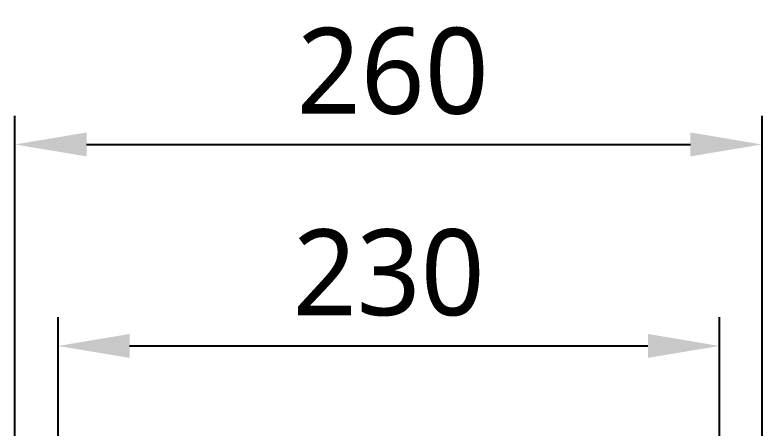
# Model space of a CAD drawing. Header units: millimetres. Extents: x 5828 to 6704, y 123 to 421.
# Drawn here: x 6457.26 to 6470.3, y 282.79 to 290 of the extents above; entities that cross this region are included whole.
import ezdxf

# ---------------------------------------------------------------- set-up
doc = ezdxf.new("R2010")
doc.units = ezdxf.units.MM
doc.layers.add('尺寸标注', color=7, linetype='Continuous')
doc.styles.add('微软雅黑', font='msyh.ttc', dxfattribs={"height": 1.5})
doc.dimstyles.new('尺寸标注_1_20比例', dxfattribs={"dimtxt": 1.5, "dimasz": 1.25, "dimexe": 0.5, "dimexo": 0.4, "dimgap": 0.5, "dimtad": 1, "dimdec": 1, "dimlfac": 20, "dimdsep": 46, "dimtxsty": '微软雅黑', "dimcen": 0.09, "dimadec": 0, "dimazin": 0, "dimtp": 0.01, "dimtm": 0.01, "dimtfac": 1, "dimtdec": 1, "dimtofl": 0, "dimtmove": 0, "dimatfit": 3, "dimfxl": 1, "dimtolj": 1, "dimarcsym": 0})

# ---------------------------------------------------------------- blocks, each defined once
blk = doc.blocks.new('*D1111')
at = {"layer": 'Defpoints', "color": 0}
for p in [(6469.557, 284.223), (6469.557, 273.35), (6458.008, 273.142)]:
    blk.add_point(p, dxfattribs=at)
at = {"layer": '尺寸标注', "color": 0, "lineweight": -2}
for p, q in [((6458.008, 273.542), (6458.008, 284.723)), ((6469.557, 273.75), (6469.557, 284.723)), ((6459.258, 284.223), (6468.307, 284.223))]:
    blk.add_line(p, q, dxfattribs=at)
at = {"layer": '尺寸标注', "color": 0}
for points in [[(6459.258, 284.432), (6459.258, 284.015), (6458.008, 284.223)], [(6468.307, 284.015), (6468.307, 284.432), (6469.557, 284.223)]]:
    blk.add_solid(points, dxfattribs=at)
at = {"layer": '尺寸标注', "color": 0, "insert": (6463.782, 285.498), "char_height": 1.5, "attachment_point": 5, "style": '微软雅黑'}
blk.add_mtext('\\A1;\\A1;230', dxfattribs=at)
blk = doc.blocks.new('*D1112')
at = {"layer": 'Defpoints', "color": 0}
for p in [(6470.301, 287.739), (6457.256, 253.336), (6470.301, 253.335)]:
    blk.add_point(p, dxfattribs=at)
at = {"layer": '尺寸标注', "color": 0, "lineweight": -2}
for p, q in [((6457.256, 253.736), (6457.256, 288.239)), ((6470.301, 253.735), (6470.301, 288.239)), ((6458.506, 287.739), (6469.051, 287.739))]:
    blk.add_line(p, q, dxfattribs=at)
at = {"layer": '尺寸标注', "color": 0}
for points in [[(6458.506, 287.948), (6458.506, 287.531), (6457.256, 287.739)], [(6469.051, 287.531), (6469.051, 287.948), (6470.301, 287.739)]]:
    blk.add_solid(points, dxfattribs=at)
at = {"layer": '尺寸标注', "color": 0, "insert": (6463.853, 289.014), "char_height": 1.5, "attachment_point": 5, "style": '微软雅黑'}
blk.add_mtext('\\A1;\\A1;260', dxfattribs=at)

msp = doc.modelspace()

# ---------------------------------------------------------------- dimensions: what is measured, and where the dimension line sits
at = {"layer": '尺寸标注'}
dim = msp.add_linear_dim(base=(6470.3007, 287.7393), p1=(6457.2558, 253.3357), p2=(6470.3007, 253.3351), text='\\A1;260', dimstyle='尺寸标注_1_20比例', override={"dimtxsty": '微软雅黑'}, dxfattribs=at)
dim.commit()
dim.dimension.update_dxf_attribs({"geometry": '*D1112', "text_midpoint": (6463.8528, 287.7393), "dimtype": 160})
dim = msp.add_linear_dim(base=(6469.5568, 284.2232), p1=(6458.0079, 273.142), p2=(6469.5568, 273.3504), text='\\A1;230', dimstyle='尺寸标注_1_20比例', override={"dimtxsty": '微软雅黑'}, dxfattribs=at)
dim.commit()
dim.dimension.update_dxf_attribs({"geometry": '*D1111', "text_midpoint": (6463.7824, 285.4984)})

doc.saveas('drawing.dxf')
